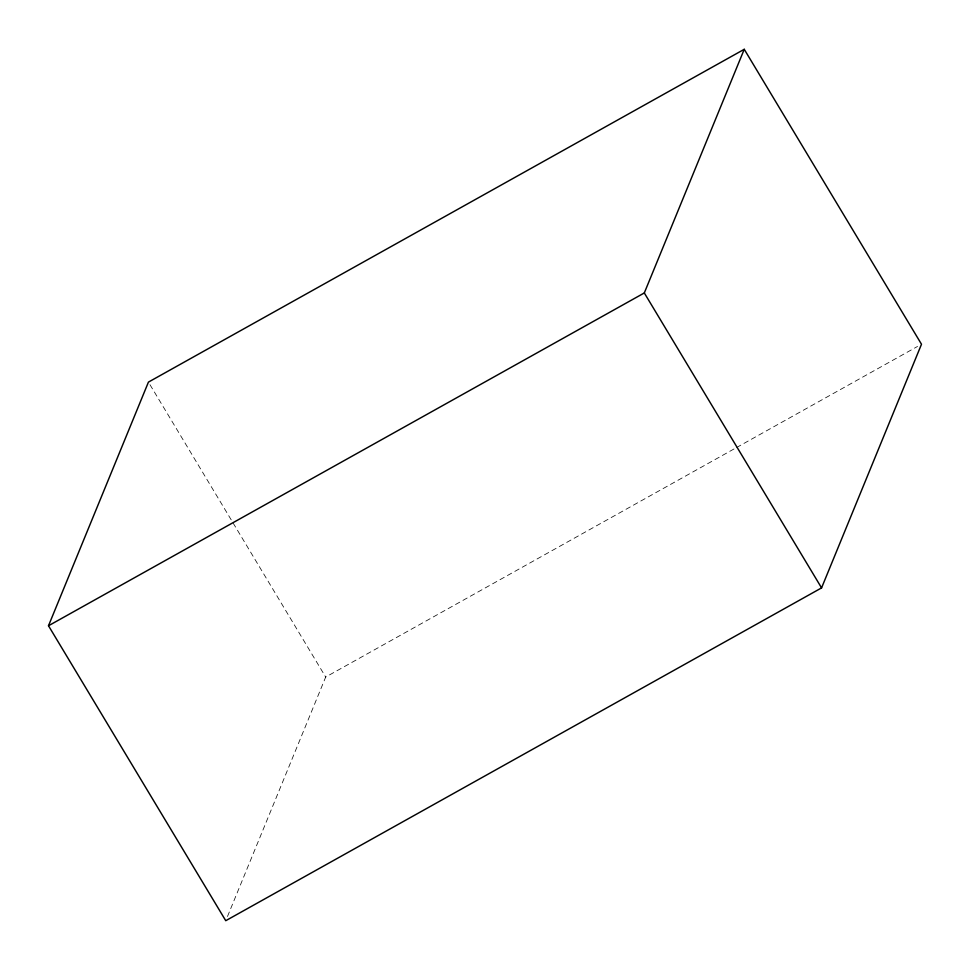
<?xml version="1.0" encoding="UTF-8"?>
<svg xmlns="http://www.w3.org/2000/svg" width="970" height="970" viewBox="0 0 970 970"><rect width="100%" height="100%" fill="white"/><g stroke="black" fill="none" stroke-linecap="round" stroke-linejoin="round"><path stroke-width="0.73" stroke-dasharray="4.85 3.64" d="M227.477 916.504L325.69 677.048L735.224 448.286M736.545 447.546L917.535 346.448M149.986 384.702L325.69 677.048"/><path stroke-width="1.45" d="M48.5 625.759L148.434 382.107L744.245 49.3L921.5 344.241L821.566 587.893L225.755 920.7L48.5 625.759L644.31 292.952L744.245 49.3M644.31 292.952L821.566 587.893"/></g></svg>
